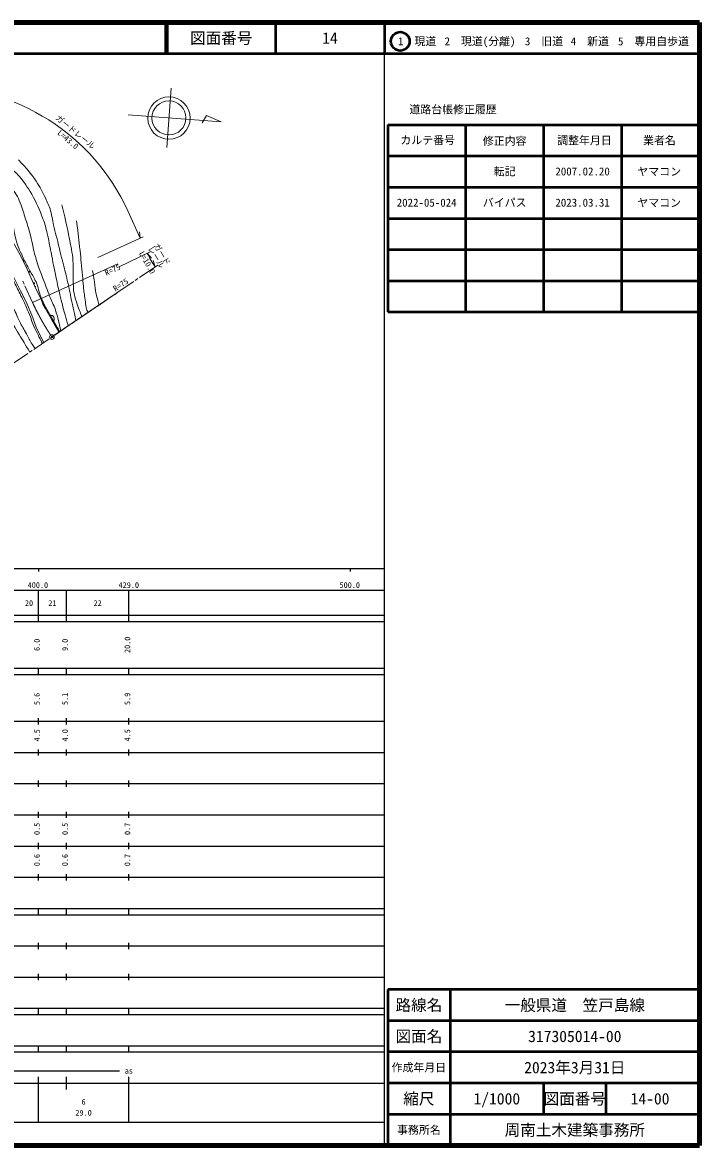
# Model space of a CAD drawing. Units: millimetres, scale not verified. Extents: x 40000 to 680000, y 20000 to 380000.
# Drawn here: x 462895 to 680000, y 20000 to 380000 of the extents above; entities that cross this region are included whole.
import ezdxf
from ezdxf.enums import TextEntityAlignment as Align

# ---------------------------------------------------------------- set-up
doc = ezdxf.new("R2010")
doc.units = ezdxf.units.MM
doc.header["$LTSCALE"] = 1000
doc.header["$PDMODE"] = 32
doc.header["$PDSIZE"] = 500
doc.linetypes.add('CHAIN', pattern=[18.5, 12, -1.5, 3.5, -1.5])
for name, color, linetype, lineweight in [('M-BGD', 7, 'Continuous', 13), ('M-BMK', 2, 'CHAIN', 13), ('M-BMK-SRVR', 3, 'Continuous', 13), ('M-STR-HTXT', 7, 'Continuous', 13), ('M-STR-STRC', 7, 'Continuous', 13), ('M-TTL', 2, 'Continuous', 140), ('M-TTL-BAND', 7, 'Continuous', 25), ('M-TTL-FRAM', 2, 'Continuous', 50), ('M-TTL-LINE', 7, 'Continuous', 50)]:
    doc.layers.add(name, color=color, linetype=linetype, lineweight=lineweight)
doc.layers.add('M-TTL-TXT', color=7, linetype='Continuous')
doc.styles.add('ＭＳ ゴシック', font='')
doc.styles.get('ＭＳ ゴシック').set_extended_font_data('MS Gothic')

msp = doc.modelspace()

# ---------------------------------------------------------------- linework, layer by layer
at = {"layer": 'M-BGD'}
msp.add_line((474863, 280862), (469820, 289605), dxfattribs=at)
for points in [[(433334, 315579), (435237, 315606), (438551, 315384), (440661, 315155), (444279, 313979), (447543, 312173), (451101, 309874), (454287, 307035), (456642, 304438), (458689, 300967), (460471, 297599), (462318, 293977), (464035, 290446), (465852, 286153), (467297, 282359), (469043, 278795), (469678, 277614)], [(469424, 289729), (468867, 291341), (467658, 293791), (466829, 295391)]]:
    msp.add_lwpolyline(points, dxfattribs=at)
msp.add_arc((472026, 285052), 1064, 319.99424, 99.96232, dxfattribs=at)
for points, knots in [([(477616, 282734), (477077, 284454), (476944, 284915), (476542, 286321), (475833, 288795), (475511, 290203), (474901, 292704), (474396, 294779), (474167, 295955), (473722, 298045), (473040, 301248), (472704, 303053), (472059, 306264), (471582, 308639), (471425, 309993), (470846, 312345), (470385, 314218), (470169, 315289), (469477, 317089), (468269, 320233), (467537, 321996), (465860, 324916), (464484, 327313), (463629, 328636), (461820, 330725), (460727, 331988), (459973, 332582), (458617, 333557), (457467, 334385), (456766, 334809), (455440, 335308), (453891, 335891), (452941, 336002), (451298, 336197), (449251, 336439), (448080, 336525), (446024, 336379), (444604, 336279), (443789, 336218), (442421, 335824), (440788, 335355), (439874, 335045), (438349, 334297), (437379, 333822), (436882, 333466), (435943, 332932), (434048, 331854), (433044, 331143), (431094, 330169), (429013, 329130), (427834, 328561), (425658, 327738), (423815, 327041), (422737, 326779), (420842, 326240), (419022, 325723), (418016, 325345), (416147, 325048), (413117, 324566), (411374, 324559), (408307, 324588), (405491, 324615), (403915, 324806), (401117, 325131), (399516, 325318), (398637, 325542), (397048, 325815), (394363, 326276), (392868, 326586), (390180, 327035), (388183, 327370), (387075, 327640), (385062, 327854), (382906, 328082), (381690, 328141), (379524, 328232), (377855, 328302), (376919, 328290), (375248, 328303), (373595, 328316), (372667, 328203), (371016, 328285), (369686, 328352), (368935, 328405), (367626, 328650), (366210, 328914), (365423, 329123), (364065, 329602), (362358, 330204), (361455, 330682), (359809, 331434), (357938, 332290), (356959, 332916), (355072, 333735), (353687, 334336), (352876, 334589), (351451, 335088), (350593, 335387), (350315, 335484), (349247, 335833)], [0, 0, 0, 0, 1, 1, 1, 2, 2, 2, 3, 3, 3, 4, 4, 4, 5, 5, 5, 6, 6, 6, 7, 7, 7, 8, 8, 8, 9, 9, 9, 10, 10, 10, 11, 11, 11, 12, 12, 12, 13, 13, 13, 14, 14, 14, 15, 15, 15, 16, 16, 16, 17, 17, 17, 18, 18, 18, 19, 19, 19, 20, 20, 20, 21, 21, 21, 22, 22, 22, 23, 23, 23, 24, 24, 24, 25, 25, 25, 26, 26, 26, 27, 27, 27, 28, 28, 28, 29, 29, 29, 30, 30, 30, 31, 31, 31, 32, 32, 32, 33, 33, 33, 33]), ([(480022, 284370), (479272, 288028), (479085, 288955), (478458, 291889), (478007, 294004), (477783, 295196), (477284, 297301), (476699, 299772), (476324, 301144), (475710, 303608), (475343, 305082), (475130, 305907), (474773, 307384), (474468, 308641), (474332, 309354), (474009, 310607), (473645, 312019), (473349, 312786), (473022, 314207), (472765, 315323), (472713, 315967), (472484, 317089), (472280, 318092), (472220, 318670), (471922, 319650), (471420, 321302), (470985, 322178), (470265, 323748), (469273, 325911), (468600, 327076), (467311, 329076), (465423, 332003), (464425, 332939), (461621, 335943)], [0, 0, 0, 0, 1, 1, 1, 2, 2, 2, 3, 3, 3, 4, 4, 4, 5, 5, 5, 6, 6, 6, 7, 7, 7, 8, 8, 8, 9, 9, 9, 10, 10, 10, 11, 11, 11, 11]), ([(475210, 281098), (474850, 282697), (474754, 283122), (474423, 284409), (474072, 285775), (473910, 286553), (473455, 287888), (472857, 289637), (472297, 290530), (471614, 292247), (470732, 294466), (470305, 295735), (469472, 297973), (468798, 299784), (468361, 300778), (467756, 302613), (467086, 304648), (466815, 305823), (466301, 307903), (465928, 309414), (465870, 310296), (465477, 311802), (464949, 313824), (464554, 314929), (463921, 316920), (463269, 318973), (463024, 320170), (462194, 322159), (461745, 323236), (461520, 323866), (460887, 324847), (459853, 326447), (459238, 327345), (457905, 328706), (456635, 330002), (455804, 330629), (454275, 331606), (453411, 332158), (452889, 332435), (451916, 332756), (451019, 333051), (450482, 333168), (449539, 333193), (447884, 333237), (446935, 333228), (445309, 332919), (444762, 332815), (444442, 332779), (443927, 332566), (442880, 332132), (442338, 331787), (441335, 331259), (440569, 330856), (440168, 330574), (439385, 330207), (438410, 329751), (437812, 329620), (436812, 329222), (435920, 328867), (435426, 328653), (434535, 328291), (433135, 327722), (432352, 327400), (430947, 326843), (429325, 326200), (428421, 325827), (426784, 325224), (425717, 324831), (425119, 324612), (424032, 324280), (422690, 323869), (421914, 323717), (420540, 323429), (419702, 323254), (419229, 323156), (418376, 323066), (417423, 322966), (416880, 323079), (415923, 323021), (415045, 322967), (414548, 322958), (413680, 322817), (412220, 322581), (411439, 322253), (409977, 322023), (409068, 321881), (408549, 321833), (407629, 321833), (406697, 321833), (406178, 321928), (405250, 322015), (403486, 322181), (402498, 322288), (400740, 322515), (398896, 322754), (397864, 322889), (396029, 323186), (394165, 323487), (393122, 323666), (391274, 324049), (389552, 324406), (388610, 324703), (386890, 325064), (385379, 325381), (384530, 325549), (383006, 325798), (381259, 326083), (380287, 326313), (378524, 326460), (377811, 326520), (377408, 326558), (376694, 326526), (375678, 326482), (375119, 326319), (374105, 326241), (372613, 326126), (371775, 326042), (370278, 326062), (369003, 326080), (368284, 326153), (367029, 326380), (365555, 326646), (364763, 326952), (363327, 327379), (361753, 327847), (360858, 328080), (359324, 328666), (357763, 329262), (356955, 329754), (355429, 330435), (354328, 330926), (353749, 331304), (352602, 331675), (351297, 332099), (350541, 332273), (349188, 332509), (348036, 332710), (347387, 332831), (346219, 332891), (344061, 333002), (342838, 333033), (340687, 332830), (338833, 332654), (337794, 332480), (335986, 332034), (334693, 331714), (333977, 331482), (332741, 330984), (331168, 330349), (330293, 329945), (328854, 329047), (326303, 327455), (324906, 326425), (322837, 324242), (320638, 321922), (319978, 320698), (318184, 317509)], [0, 0, 0, 0, 1, 1, 1, 2, 2, 2, 3, 3, 3, 4, 4, 4, 5, 5, 5, 6, 6, 6, 7, 7, 7, 8, 8, 8, 9, 9, 9, 10, 10, 10, 11, 11, 11, 12, 12, 12, 13, 13, 13, 14, 14, 14, 15, 15, 15, 16, 16, 16, 17, 17, 17, 18, 18, 18, 19, 19, 19, 20, 20, 20, 21, 21, 21, 22, 22, 22, 23, 23, 23, 24, 24, 24, 25, 25, 25, 26, 26, 26, 27, 27, 27, 28, 28, 28, 29, 29, 29, 30, 30, 30, 31, 31, 31, 32, 32, 32, 33, 33, 33, 34, 34, 34, 35, 35, 35, 36, 36, 36, 37, 37, 37, 38, 38, 38, 39, 39, 39, 40, 40, 40, 41, 41, 41, 42, 42, 42, 43, 43, 43, 44, 44, 44, 45, 45, 45, 46, 46, 46, 47, 47, 47, 48, 48, 48, 49, 49, 49, 50, 50, 50, 51, 51, 51, 52, 52, 52, 52]), ([(429089, 323706), (430132, 324340), (430426, 324521), (431316, 324982), (432160, 325420), (432640, 325655), (433519, 326018), (434638, 326479), (435297, 326654), (436442, 327044), (437468, 327394), (438029, 327640), (439079, 327906), (440407, 328242), (441183, 328281), (442540, 328472), (443584, 328619), (444170, 328734), (445224, 328773), (446414, 328817), (447089, 328755), (448267, 328579), (449208, 328438), (449731, 328303), (450638, 328014), (451440, 327759), (451901, 327619), (452640, 327216), (453511, 326740), (454010, 326444), (454711, 325740), (455514, 324934), (455838, 324365), (456478, 323424), (457274, 322256), (457744, 321602), (458347, 320323), (458848, 319259), (459054, 318625), (459380, 317495), (459584, 316786), (459599, 316364), (459741, 315639), (460024, 314200), (460130, 313382), (460470, 311955), (460800, 310574), (460944, 309784), (461420, 308446), (461830, 307294), (462140, 306678), (462658, 305571), (463379, 304028), (463811, 303176), (464605, 301670), (465285, 300383), (465745, 299705), (466422, 298416), (466866, 297570), (467162, 297115), (467503, 296223), (467884, 295230), (467912, 294613), (468241, 293602), (468753, 292026), (469031, 291494), (469863, 289681)], [0, 0, 0, 0, 1, 1, 1, 2, 2, 2, 3, 3, 3, 4, 4, 4, 5, 5, 5, 6, 6, 6, 7, 7, 7, 8, 8, 8, 9, 9, 9, 10, 10, 10, 11, 11, 11, 12, 12, 12, 13, 13, 13, 14, 14, 14, 15, 15, 15, 16, 16, 16, 17, 17, 17, 18, 18, 18, 19, 19, 19, 20, 20, 20, 21, 21, 21, 22, 22, 22, 22]), ([(481948, 285680), (481557, 286662), (481457, 286921), (481158, 287722), (480756, 288797), (480521, 289398), (480180, 290494), (479814, 291670), (479593, 292330), (479367, 293541), (479229, 294279), (479263, 294708), (479224, 295458), (479153, 296821), (479181, 297587), (479164, 298952), (479151, 300006), (479192, 300597), (479152, 301651), (479095, 303177), (479123, 304042), (478908, 305554), (478726, 306829), (478561, 307534), (478326, 308800), (477398, 313791), (476961, 315397), (475550, 321498)], [0, 0, 0, 0, 1, 1, 1, 2, 2, 2, 3, 3, 3, 4, 4, 4, 5, 5, 5, 6, 6, 6, 7, 7, 7, 8, 8, 8, 9, 9, 9, 9]), ([(466973, 275497), (466491, 276155), (466364, 276351), (465995, 276913), (465192, 278134), (464856, 278888), (464153, 280169), (463291, 281739), (462782, 282606), (461977, 284207), (461027, 286092), (460639, 287219), (459683, 289101), (458920, 290605), (458444, 291423), (457609, 292889), (456876, 294176), (456458, 294894), (455677, 296152), (454737, 297666), (454222, 298523), (453205, 299985), (452355, 301207), (451894, 301905), (450956, 303060), (449493, 304862), (448759, 305967), (447058, 307546), (446068, 308465), (445514, 309005), (444370, 309724), (442736, 310752), (441769, 311251), (440030, 312089), (439130, 312523), (438651, 312853), (437686, 313114), (436598, 313408), (435960, 313490), (434834, 313551), (433614, 313617), (432925, 313492), (431712, 313343), (430233, 313163), (429410, 312989), (427971, 312602), (425793, 312017), (424582, 311636), (422472, 310839), (421745, 310564), (421498, 310477), (420621, 310111)], [0, 0, 0, 0, 1, 1, 1, 2, 2, 2, 3, 3, 3, 4, 4, 4, 5, 5, 5, 6, 6, 6, 7, 7, 7, 8, 8, 8, 9, 9, 9, 10, 10, 10, 11, 11, 11, 12, 12, 12, 13, 13, 13, 14, 14, 14, 15, 15, 15, 16, 16, 16, 17, 17, 17, 17]), ([(483873, 286989), (483599, 287714), (483528, 287949), (483363, 288581), (483109, 289554), (483118, 290131), (482980, 291128), (482751, 292771), (482614, 293692), (482435, 295342), (482286, 296709), (482281, 297482), (482160, 298852), (482016, 300495), (481928, 301414), (481758, 303055), (481608, 304514), (481516, 305331), (481357, 306790), (480949, 310539), (480807, 311716), (480268, 316382)], [0, 0, 0, 0, 1, 1, 1, 2, 2, 2, 3, 3, 3, 4, 4, 4, 5, 5, 5, 6, 6, 6, 7, 7, 7, 7]), ([(465278, 274344), (463599, 277095), (463179, 277783), (461834, 279987), (460404, 282330), (459605, 283644), (458171, 285983), (457152, 287646), (456618, 288600), (455557, 290236), (454178, 292363), (453424, 293569), (451939, 295624), (450839, 297146), (450184, 297971), (449020, 299445), (447645, 301186), (446871, 302158), (445450, 303861), (444372, 305154), (443845, 305954), (442640, 307130), (441571, 308174), (440841, 308625), (439575, 309419), (438735, 309946), (438272, 310289), (437336, 310617), (435918, 311114), (435080, 311308), (433588, 311475), (432263, 311624), (431497, 311759), (430176, 311582), (428616, 311373), (427769, 311036), (426308, 310452), (424852, 309870), (424135, 309328), (422712, 308669), (421105, 307926), (420551, 307709), (418539, 306902)], [0, 0, 0, 0, 1, 1, 1, 2, 2, 2, 3, 3, 3, 4, 4, 4, 5, 5, 5, 6, 6, 6, 7, 7, 7, 8, 8, 8, 9, 9, 9, 10, 10, 10, 11, 11, 11, 12, 12, 12, 13, 13, 13, 14, 14, 14, 14]), ([(469322, 277094), (468451, 278733), (468212, 279171), (467561, 280532), (467033, 281636), (466730, 282253), (466263, 283384), (465907, 284247), (465778, 284758), (465434, 285626), (464970, 286797), (464683, 287442), (464176, 288595), (463512, 290102), (463114, 290934), (462407, 292421), (461597, 294125), (461125, 295070), (460283, 296758), (459524, 298280), (459113, 299141), (458309, 300640), (457646, 301877), (457266, 302567), (456528, 303761), (455937, 304716), (455551, 305217), (454881, 306119), (454530, 306592), (454414, 306748), (453967, 307320)], [0, 0, 0, 0, 1, 1, 1, 2, 2, 2, 3, 3, 3, 4, 4, 4, 5, 5, 5, 6, 6, 6, 7, 7, 7, 8, 8, 8, 9, 9, 9, 10, 10, 10, 10]), ([(487524, 289471), (487213, 290365), (487127, 290619), (486919, 291370), (486692, 292190), (486597, 292658), (486432, 293493), (486309, 294116), (486243, 294467), (486157, 295096), (486104, 295491), (486094, 295715), (486054, 296111), (486006, 296593), (485987, 296863), (485931, 297344), (485786, 298593), (485678, 299010), (485380, 300515)], [0, 0, 0, 0, 1, 1, 1, 2, 2, 2, 3, 3, 3, 4, 4, 4, 5, 5, 5, 6, 6, 6, 6])]:
    msp.add_open_spline(points, degree=3, knots=knots, dxfattribs=at)
at = {"layer": 'M-BMK'}
for p, q in [((506267, 302216), (500395, 298223)), ((463020, 297045), (463435, 296136)), ((463684, 295590), (466151, 290190)), ((498576, 296986), (493615, 293612)), ((499899, 297886), (499072, 297324)), ((491795, 292375), (486834, 289002)), ((493118, 293275), (492292, 292713)), ((486338, 288664), (485511, 288102)), ((485014, 287765), (480053, 284391)), ((478234, 283154), (473272, 279780)), ((479557, 284053), (478730, 283491)), ((471453, 278543), (466491, 275169)), ((472776, 279443), (471949, 278880)), ((472351, 279178), (472362, 279161)), ((464672, 273932), (459710, 270558)), ((465995, 274832), (465168, 274269))]:
    msp.add_line(p, q, dxfattribs=at)
msp.add_arc((534510, 321420), 75154, 204.55374, 214.19987, dxfattribs=at)
at = {"layer": 'M-BMK-SRVR'}
for p, q in [((510591, 358904), (509154, 339884)), ((496740, 350386), (526654, 348126)), ((521913, 350130), (520510, 347793)), ((526654, 348126), (521913, 350130))]:
    msp.add_line(p, q, dxfattribs=at)
for centre, radius in [((509869, 349356), 6812), ((509872, 349394), 5450), ((472362, 279161), 750)]:
    msp.add_circle(centre, radius, dxfattribs=at)
msp.add_point((472362, 279161), dxfattribs=at)
at = {"layer": 'M-STR-HTXT'}
for p, q in [((496688, 319610), (500687, 310856)), ((487043, 304624), (501596, 311271)), ((500687, 310856), (500401, 312924)), ((493913, 301652), (503803, 306467)), ((502903, 306029), (504318, 304493)), ((466151, 290190), (493439, 302654)), ((505440, 301653), (504811, 303645)), ((505429, 301669), (505440, 301653)), ((472351, 279178), (497159, 296047))]:
    msp.add_line(p, q, dxfattribs=at)
for centre, radius, start, end in [((434835, 291358), 68000, 24.54875, 90.55171), ((534372, 321350), 35000, 205.95966, 214.21481)]:
    msp.add_arc(centre, radius, start, end, dxfattribs=at)
at = {"layer": 'M-STR-STRC'}
for points in [[(466829, 295391), (464456, 300918), (462117, 305517), (457944, 312851), (456263, 315182), (453942, 318222), (450060, 322965), (446950, 325409), (444430, 326229), (442123, 326529), (440200, 326360), (434514, 324641)], [(474570, 280881), (472186, 284882), (470185, 288412), (469424, 289729)]]:
    msp.add_lwpolyline(points, dxfattribs=at)
for centre, radius in [((463228, 303643), 128), ((463228, 303643), 100), ((464986, 300041), 128), ((464986, 300041), 100), ((466564, 296366), 128), ((466564, 296366), 100), ((471153, 286989), 128), ((471153, 286989), 100), ((474179, 281812), 128), ((474179, 281812), 100)]:
    msp.add_circle(centre, radius, dxfattribs=at)
for centre, radius, start, end in [((463228, 303643), 159, 235.03459, 178.88961), ((464986, 300041), 159, 231.30538, 175.16041), ((466564, 296366), 159, 231.30538, 175.16041), ((466967, 295450), 150, 203.2329, 23.2329), ((469554, 289805), 150, 30.02554, 210.02554), ((471153, 286989), 159, 237.60593, 181.46096), ((474179, 281812), 159, 238.87053, 182.72555), ((474699, 280958), 150, 210.79804, 30.79804)]:
    msp.add_arc(centre, radius, start, end, dxfattribs=at)
at = {"layer": 'M-TTL'}
for p, q in [((680000, 380000), (40000, 380000)), ((680000, 20000), (680000, 380000)), ((40000, 20000), (680000, 20000))]:
    msp.add_line(p, q, dxfattribs=at)
at = {"layer": 'M-TTL-BAND'}
for p, q in [((579000, 20000), (579000, 370000)), ((40000, 205000), (579000, 205000)), ((468000, 205000), (468000, 204000)), ((568000, 205000), (568000, 204000)), ((58489, 198000), (579000, 198000)), ((468000, 188000), (468000, 198000)), ((477000, 188000), (477000, 198000)), ((497000, 188000), (497000, 198000)), ((40000, 190000), (579000, 190000)), ((40000, 188000), (579000, 188000)), ((40000, 173000), (579000, 173000)), ((468000, 171000), (468000, 173000)), ((477000, 171000), (477000, 173000)), ((497000, 171000), (497000, 173000)), ((40000, 171000), (579000, 171000)), ((40000, 156000), (579000, 156000)), ((468000, 155000), (468000, 157000)), ((477000, 155000), (477000, 157000)), ((497000, 155000), (497000, 157000)), ((46000, 146000), (579000, 146000)), ((468000, 145000), (468000, 147000)), ((477000, 145000), (477000, 147000)), ((497000, 145000), (497000, 147000)), ((468000, 135000), (468000, 137000)), ((477000, 135000), (477000, 137000)), ((497000, 135000), (497000, 137000)), ((52000, 136000), (579000, 136000)), ((46000, 126000), (579000, 126000)), ((468000, 125000), (468000, 127000)), ((477000, 125000), (477000, 127000)), ((497000, 125000), (497000, 127000)), ((52000, 116000), (579000, 116000)), ((468000, 115000), (468000, 117000)), ((477000, 115000), (477000, 117000)), ((497000, 115000), (497000, 117000)), ((46000, 106000), (579000, 106000)), ((468000, 105000), (468000, 107000)), ((477000, 105000), (477000, 107000)), ((497000, 105000), (497000, 107000)), ((40000, 96000), (579000, 96000)), ((40000, 94000), (579000, 94000)), ((468000, 94000), (468000, 96000)), ((477000, 94000), (477000, 96000)), ((497000, 94000), (497000, 96000)), ((49000, 84000), (579000, 84000)), ((468000, 83000), (468000, 85000)), ((477000, 83000), (477000, 85000)), ((497000, 83000), (497000, 85000)), ((40000, 74000), (579000, 74000)), ((468000, 73000), (468000, 75000)), ((477000, 73000), (477000, 75000)), ((497000, 73000), (497000, 75000)), ((40000, 64000), (579000, 64000)), ((40000, 62000), (579000, 62000)), ((468000, 62000), (468000, 64000)), ((477000, 62000), (477000, 64000)), ((497000, 62000), (497000, 64000)), ((40000, 52000), (579000, 52000)), ((468000, 50000), (468000, 52000)), ((477000, 50000), (477000, 52000)), ((497000, 50000), (497000, 52000)), ((40000, 50000), (579000, 50000)), ((454500, 44000), (494000, 44000)), ((40000, 40000), (579000, 40000)), ((468000, 27500), (468000, 42000)), ((477000, 38000), (477000, 42000)), ((497000, 27500), (497000, 42000)), ((58489, 27500), (579000, 27500))]:
    msp.add_line(p, q, dxfattribs=at)
at = {"layer": 'M-TTL-FRAM'}
for p, q in [((580000, 347197), (580000, 287197)), ((580000, 347197), (680000, 347197)), ((580000, 287197), (680000, 287197)), ((680000, 70000), (580000, 70000)), ((580000, 70000), (580000, 20000))]:
    msp.add_line(p, q, dxfattribs=at)
at = {"layer": 'M-TTL-LINE'}
for p, q in [((508747, 380000), (508747, 370000)), ((509247, 380000), (509247, 370000)), ((543997, 380000), (543997, 370000)), ((579000, 380000), (579000, 370000)), ((40000, 370000), (680000, 370000)), ((605000, 347197), (605000, 287197)), ((630000, 347197), (630000, 287197)), ((655000, 347197), (655000, 287197)), ((580000, 337197), (680000, 337197)), ((580000, 327197), (680000, 327197)), ((580000, 317197), (680000, 317197)), ((580000, 307197), (680000, 307197)), ((580000, 297197), (680000, 297197)), ((600000, 70000), (600000, 20000)), ((680000, 60000), (580000, 60000)), ((680000, 50000), (580000, 50000)), ((680000, 40000), (580000, 40000)), ((630000, 40000), (630000, 30000)), ((650000, 40000), (650000, 30000)), ((680000, 30000), (580000, 30000))]:
    msp.add_line(p, q, dxfattribs=at)
msp.add_circle((584031, 373958), 3000, dxfattribs=at)

# ---------------------------------------------------------------- texts
at = {"layer": 'M-BGD', "style": 'ＭＳ ゴシック'}
for rotation, p in [(24.549, (490016, 298273)), (34.215, (493025, 293235))]:
    msp.add_text('R=75', height=1833, rotation=rotation, dxfattribs=at).set_placement(p, align=Align.BOTTOM_LEFT)
at = {"layer": 'M-STR-HTXT', "style": 'ＭＳ ゴシック'}
for s, rotation, p in [('ガードレール', 320.625, (478947, 343764)), ('レール', 301.571, (504541, 304018)), ('ガード', 301.571, (506411, 304945))]:
    msp.add_text(s, height=1833, rotation=rotation, dxfattribs=at).set_placement(p, align=Align.BOTTOM_CENTER)
for s, rotation, p in [('L=43.0', 319.641, (478098, 343171)), ('L=10.0', 299.333, (503688, 303497))]:
    msp.add_text(s, height=1833, rotation=rotation, dxfattribs=at).set_placement(p, align=Align.TOP_CENTER)
at = {"layer": 'M-TTL-BAND', "style": 'ＭＳ ゴシック'}
for s, p in [('400.0', (467844, 198195)), ('429.0', (497000, 198195)), ('500.0', (567844, 198195)), ('20', (465000, 192405)), ('21', (472500, 192405)), ('22', (487000, 192405)), ('as', (497000, 42500)), ('6', (482500, 32523)), ('29.0', (482500, 29033))]:
    msp.add_text(s, height=1833, dxfattribs=at).set_placement(p, align=Align.BOTTOM_CENTER)
for s, p in [('6.0', (469000, 180500)), ('9.0', (478000, 180500)), ('20.0', (498000, 180500)), ('5.6', (469000, 163174)), ('5.1', (478000, 163174)), ('5.9', (498000, 163174)), ('4.5', (469000, 151500)), ('4.0', (478000, 151500)), ('4.5', (498000, 151500)), ('0.5', (469000, 121500)), ('0.5', (478000, 121500)), ('0.7', (498000, 121500)), ('0.6', (469000, 111500)), ('0.6', (478000, 111500)), ('0.7', (498000, 111500))]:
    msp.add_text(s, height=1833, rotation=90, dxfattribs=at).set_placement(p, align=Align.BOTTOM_CENTER)
at = {"layer": 'M-TTL-TXT', "style": 'ＭＳ ゴシック'}
for s, height, p in [('図面番号', 3666, (526622, 375000)), ('14', 3666, (561497, 375000)), ('1\u3000現道', 2566, (589448, 373958)), ('2\u3000現道(分離)', 2566, (609619, 373958)), ('3\u3000旧道', 2566, (630121, 373958)), ('4\u3000新道', 2566, (644824, 373958)), ('5\u3000専用自歩道', 2566, (665228, 373958)), ('道路台帳修正履歴', 2566, (600968, 352113)), ('カルテ番号', 2566, (592839, 342277)), ('修正内容', 2566, (617509, 342023)), ('調整年月日', 2566, (643089, 342197)), ('業者名', 2566, (667134, 342197)), ('転記', 2566, (617500, 332245)), ('2007.02.20', 2566, (642500, 332245)), ('ヤマコン', 2566, (667077, 332189)), ('2022-05-024', 2566, (592500, 322245)), ('バイパス', 2566, (617500, 322245)), ('2023.03.31', 2566, (642500, 322245)), ('ヤマコン', 2566, (667077, 322189)), ('路線名', 3666, (590000, 65000)), ('路線名', 3666, (590000, 65000)), ('一般県道\u3000笠戸島線', 3666, (640000, 65000)), ('図面名', 3666, (590000, 55000)), ('図面名', 3666, (590000, 55000)), ('317305014-00', 3666, (640000, 55000)), ('2023年3月31日', 3666, (640000, 45000)), ('作成年月日', 2566, (590000, 45000)), ('作成年月日', 2566, (590000, 45000)), ('縮尺', 3666, (590000, 35000)), ('縮尺', 3666, (590000, 35000)), ('1/1000', 3666, (615000, 35000)), ('図面番号', 3666, (640000, 35000)), ('図面番号', 3666, (640000, 35000)), ('14-00', 3666, (664125, 35000)), ('事務所名', 2566, (590000, 25000)), ('事務所名', 2566, (590000, 25000)), ('周南土木建築事務所', 3666, (640000, 25000))]:
    msp.add_text(s, height=height, dxfattribs=at).set_placement(p, align=Align.MIDDLE_CENTER)

doc.saveas('drawing.dxf')
